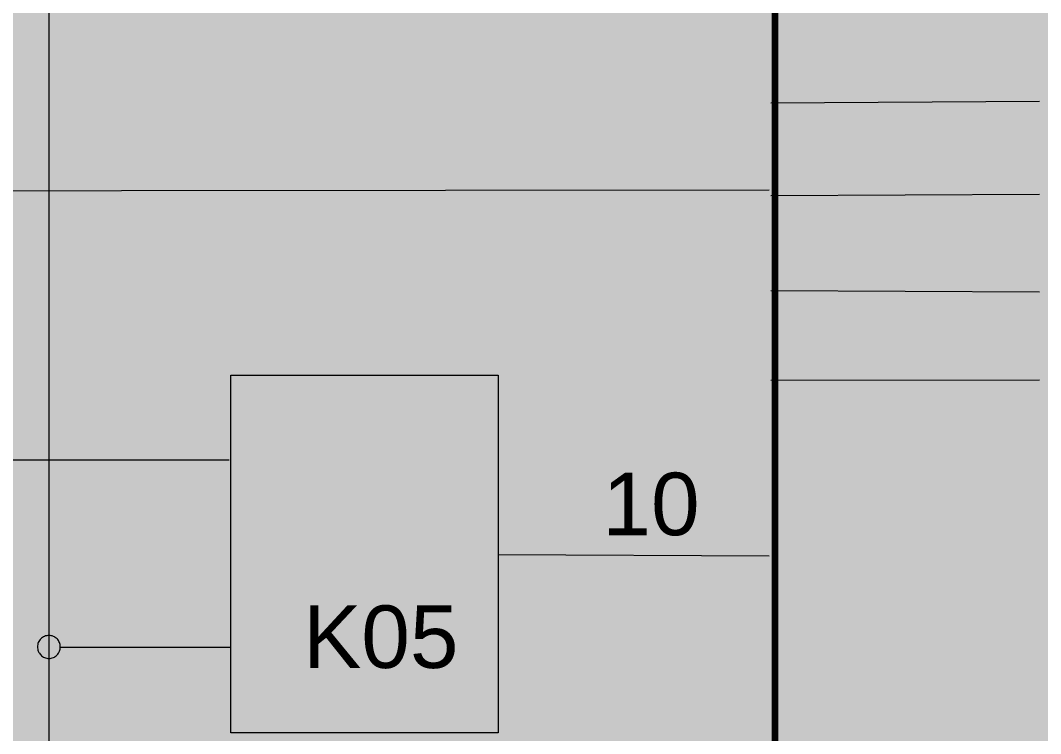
# Model space of a CAD drawing. Header units: millimetres. Extents: x 0 to 590, y 2 to 420.
# Drawn here: x 86.6 to 142.9, y 159.2 to 198.6 of the extents above; entities that cross this region are included whole.
import ezdxf
from ezdxf.xclip import XClip

# ---------------------------------------------------------------- set-up
doc = ezdxf.new("R2010")
doc.units = ezdxf.units.MM
doc.header["$MEASUREMENT"] = 0
doc.layers.get('0').update_dxf_attribs({"linetype": 'CONTINUOUS'})
doc.styles.add('Arial$001', font='arial.ttf', dxfattribs={"height": 3.452631})

# ---------------------------------------------------------------- blocks, each defined once
blk = doc.blocks.new('MF28FC3F0')
at = {"true_color": 0xffffff}
for points in [[(0, 420.2), (0, 2.206), (590.355, 2.206), (590.355, 420.2)], [(0, 420.2), (0, 2.437), (590.355, 2.437), (590.355, 420.2)]]:
    blk.add_hatch(color=0, dxfattribs=at).paths.add_polyline_path(points)

msp = doc.modelspace()

# ---------------------------------------------------------------- hatches: boundary and pattern name
at = {"true_color": 0x000007}
msp.add_hatch(color=0, dxfattribs=at).paths.add_polyline_path([(136.334, 195.577), (136.334, 195.248), (134.424, 195.248), (134.424, 195.248), (134.425, 195.258), (134.425, 195.269), (134.425, 195.279), (134.426, 195.289), (134.427, 195.3), (134.428, 195.31), (134.429, 195.32), (134.43, 195.33), (134.431, 195.341), (134.433, 195.351), (134.435, 195.361), (134.437, 195.372), (134.439, 195.382), (134.441, 195.392), (134.444, 195.402), (134.446, 195.413), (134.449, 195.423), (134.452, 195.433), (134.455, 195.444), (134.459, 195.454), (134.462, 195.464), (134.466, 195.475), (134.47, 195.485), (134.474, 195.495), (134.48, 195.511), (134.487, 195.528), (134.493, 195.544), (134.5, 195.56), (134.507, 195.576), (134.515, 195.591), (134.522, 195.607), (134.53, 195.623), (134.538, 195.638), (134.547, 195.654), (134.555, 195.669), (134.564, 195.684), (134.574, 195.7), (134.584, 195.715), (134.594, 195.731), (134.604, 195.746), (134.615, 195.762), (134.627, 195.778), (134.638, 195.793), (134.651, 195.809), (134.663, 195.825), (134.677, 195.841), (134.69, 195.857), (134.704, 195.874), (134.717, 195.89), (134.73, 195.907), (134.744, 195.924), (134.759, 195.941), (134.774, 195.958), (134.79, 195.976), (134.807, 195.993), (134.824, 196.011), (134.842, 196.029), (134.86, 196.047), (134.879, 196.065), (134.898, 196.084), (134.918, 196.102), (134.938, 196.121), (134.959, 196.14), (134.98, 196.159), (135.002, 196.178), (135.024, 196.198), (135.047, 196.218), (135.07, 196.237), (135.093, 196.257), (135.117, 196.278), (135.141, 196.298), (135.165, 196.318), (135.165, 196.318), (135.204, 196.349), (135.242, 196.379), (135.278, 196.409), (135.314, 196.439), (135.348, 196.468), (135.382, 196.497), (135.414, 196.525), (135.445, 196.553), (135.476, 196.581), (135.505, 196.608), (135.533, 196.634), (135.561, 196.66), (135.587, 196.685), (135.612, 196.71), (135.636, 196.735), (135.659, 196.759), (135.682, 196.782), (135.703, 196.805), (135.723, 196.827), (135.742, 196.848), (135.76, 196.869), (135.777, 196.889), (135.793, 196.909), (135.808, 196.928), (135.822, 196.946), (135.835, 196.965), (135.848, 196.983), (135.86, 197.002), (135.871, 197.02), (135.882, 197.038), (135.892, 197.057), (135.902, 197.075), (135.91, 197.093), (135.919, 197.112), (135.926, 197.13), (135.933, 197.148), (135.94, 197.166), (135.945, 197.184), (135.951, 197.201), (135.955, 197.219), (135.959, 197.237), (135.963, 197.254), (135.966, 197.271), (135.968, 197.289), (135.97, 197.306), (135.971, 197.322), (135.972, 197.339), (135.972, 197.356), (135.972, 197.372), (135.971, 197.389), (135.97, 197.405), (135.968, 197.421), (135.966, 197.438), (135.963, 197.454), (135.96, 197.47), (135.956, 197.486), (135.951, 197.501), (135.947, 197.517), (135.941, 197.532), (135.935, 197.547), (135.929, 197.562), (135.922, 197.576), (135.914, 197.591), (135.906, 197.605), (135.898, 197.618), (135.889, 197.631), (135.879, 197.644), (135.869, 197.656), (135.859, 197.668), (135.848, 197.68), (135.836, 197.691), (135.824, 197.701), (135.824, 197.701), (135.812, 197.714), (135.799, 197.725), (135.785, 197.736), (135.772, 197.747), (135.758, 197.757), (135.744, 197.766), (135.729, 197.775), (135.714, 197.784), (135.699, 197.792), (135.683, 197.799), (135.667, 197.806), (135.651, 197.813), (135.635, 197.819), (135.618, 197.824), (135.6, 197.829), (135.583, 197.833), (135.565, 197.837), (135.546, 197.84), (135.528, 197.843), (135.508, 197.846), (135.489, 197.847), (135.469, 197.849), (135.449, 197.849), (135.429, 197.85), (135.429, 197.85), (135.406, 197.849), (135.385, 197.849), (135.363, 197.847), (135.342, 197.846), (135.322, 197.843), (135.302, 197.84), (135.283, 197.837), (135.264, 197.833), (135.245, 197.829), (135.227, 197.824), (135.209, 197.819), (135.192, 197.813), (135.175, 197.806), (135.159, 197.799), (135.143, 197.792), (135.128, 197.784), (135.112, 197.775), (135.098, 197.766), (135.083, 197.757), (135.069, 197.747), (135.056, 197.736), (135.043, 197.725), (135.03, 197.714), (135.017, 197.701), (135.017, 197.701), (135.005, 197.689), (134.994, 197.676), (134.982, 197.662), (134.972, 197.648), (134.962, 197.633), (134.952, 197.618), (134.943, 197.603), (134.934, 197.587), (134.926, 197.57), (134.918, 197.553), (134.911, 197.536), (134.904, 197.518), (134.898, 197.5), (134.892, 197.481), (134.886, 197.462), (134.881, 197.443), (134.876, 197.423), (134.871, 197.403), (134.867, 197.382), (134.864, 197.361), (134.86, 197.34), (134.857, 197.318), (134.855, 197.296), (134.853, 197.273), (134.853, 197.273), (134.49, 197.306), (134.49, 197.306), (134.495, 197.341), (134.5, 197.375), (134.505, 197.407), (134.511, 197.44), (134.518, 197.471), (134.525, 197.501), (134.533, 197.531), (134.541, 197.56), (134.55, 197.588), (134.56, 197.616), (134.57, 197.642), (134.581, 197.669), (134.593, 197.694), (134.605, 197.719), (134.618, 197.743), (134.632, 197.766), (134.646, 197.789), (134.662, 197.811), (134.678, 197.833), (134.695, 197.854), (134.712, 197.874), (134.731, 197.894), (134.75, 197.913), (134.77, 197.932), (134.791, 197.95), (134.813, 197.967), (134.835, 197.984), (134.858, 197.999), (134.881, 198.014), (134.906, 198.028), (134.93, 198.041), (134.956, 198.053), (134.982, 198.065), (135.008, 198.076), (135.035, 198.085), (135.063, 198.095), (135.091, 198.103), (135.119, 198.111), (135.148, 198.117), (135.178, 198.123), (135.208, 198.129), (135.238, 198.133), (135.269, 198.137), (135.3, 198.14), (135.332, 198.143), (135.364, 198.145), (135.396, 198.146), (135.429, 198.146), (135.464, 198.146), (135.498, 198.144), (135.531, 198.142), (135.565, 198.139), (135.597, 198.135), (135.629, 198.131), (135.66, 198.125), (135.691, 198.119), (135.721, 198.112), (135.751, 198.104), (135.779, 198.096), (135.808, 198.086), (135.835, 198.076), (135.862, 198.065), (135.888, 198.054), (135.913, 198.041), (135.938, 198.028), (135.961, 198.014), (135.984, 197.999), (136.007, 197.984), (136.028, 197.968), (136.049, 197.951), (136.069, 197.934), (136.088, 197.916), (136.088, 197.916), (136.108, 197.897), (136.127, 197.877), (136.145, 197.858), (136.163, 197.837), (136.18, 197.817), (136.196, 197.795), (136.211, 197.774), (136.225, 197.751), (136.238, 197.729), (136.25, 197.706), (136.262, 197.682), (136.273, 197.658), (136.283, 197.634), (136.292, 197.609), (136.3, 197.584), (136.307, 197.558), (136.313, 197.532), (136.319, 197.506), (136.324, 197.479), (136.328, 197.452), (136.331, 197.424), (136.333, 197.396), (136.334, 197.368), (136.334, 197.339), (136.334, 197.325), (136.334, 197.31), (136.334, 197.296), (136.333, 197.282), (136.332, 197.267), (136.331, 197.253), (136.33, 197.239), (136.328, 197.225), (136.327, 197.21), (136.325, 197.196), (136.323, 197.182), (136.32, 197.168), (136.317, 197.155), (136.314, 197.141), (136.311, 197.127), (136.308, 197.114), (136.304, 197.1), (136.3, 197.087), (136.295, 197.074), (136.291, 197.061), (136.286, 197.048), (136.28, 197.035), (136.275, 197.022), (136.269, 197.01), (136.262, 196.996), (136.256, 196.981), (136.249, 196.967), (136.241, 196.952), (136.233, 196.938), (136.225, 196.923), (136.217, 196.909), (136.208, 196.894), (136.199, 196.879), (136.19, 196.865), (136.18, 196.85), (136.17, 196.835), (136.159, 196.82), (136.149, 196.805), (136.137, 196.79), (136.126, 196.775), (136.114, 196.759), (136.102, 196.744), (136.089, 196.728), (136.077, 196.712), (136.063, 196.696), (136.05, 196.68), (136.036, 196.664), (136.022, 196.648), (136.022, 196.648), (136.009, 196.633), (135.995, 196.618), (135.981, 196.601), (135.965, 196.585), (135.949, 196.567), (135.932, 196.549), (135.914, 196.531), (135.895, 196.512), (135.876, 196.492), (135.855, 196.472), (135.834, 196.451), (135.812, 196.43), (135.789, 196.408), (135.765, 196.385), (135.74, 196.362), (135.714, 196.339), (135.688, 196.315), (135.66, 196.291), (135.632, 196.266), (135.603, 196.241), (135.573, 196.216), (135.542, 196.19), (135.511, 196.164), (135.478, 196.137), (135.478, 196.137), (135.452, 196.115), (135.426, 196.093), (135.402, 196.072), (135.378, 196.052), (135.355, 196.032), (135.333, 196.013), (135.312, 195.995), (135.291, 195.977), (135.271, 195.96), (135.252, 195.944), (135.234, 195.928), (135.217, 195.913), (135.2, 195.898), (135.184, 195.884), (135.169, 195.871), (135.155, 195.858), (135.141, 195.846), (135.129, 195.834), (135.117, 195.823), (135.105, 195.812), (135.094, 195.802), (135.084, 195.793), (135.075, 195.783), (135.067, 195.775), (135.067, 195.775), (135.06, 195.767), (135.054, 195.759), (135.048, 195.75), (135.042, 195.742), (135.036, 195.734), (135.03, 195.726), (135.023, 195.717), (135.017, 195.709), (135.011, 195.701), (135.005, 195.693), (134.999, 195.684), (134.993, 195.676), (134.986, 195.668), (134.98, 195.66), (134.974, 195.652), (134.968, 195.643), (134.962, 195.635), (134.955, 195.627), (134.949, 195.619), (134.943, 195.61), (134.937, 195.602), (134.931, 195.594), (134.925, 195.586), (134.918, 195.577), (134.918, 195.577), (136.334, 195.577), (134.918, 195.577)])
h = msp.add_hatch(color=0, dxfattribs=at)
edge = h.paths.add_edge_path()
edge.add_line((134.474, 191.461), (134.836, 191.51))
edge.add_spline(control_points=[(134.836, 191.51), (134.869, 191.313), (134.935, 191.165), (135.034, 191.066), (135.034, 191.066), (135.132, 190.984), (135.248, 190.934), (135.396, 190.934), (135.396, 190.934), (135.561, 190.934), (135.709, 191), (135.824, 191.115), (135.824, 191.115), (135.939, 191.231), (135.989, 191.379), (135.989, 191.543), (135.989, 191.543), (135.989, 191.708), (135.939, 191.84), (135.841, 191.939), (135.841, 191.939), (135.725, 192.054), (135.594, 192.103), (135.429, 192.103), (135.429, 192.103), (135.363, 192.103), (135.281, 192.087), (135.182, 192.07)], knot_values=[0, 0, 0, 0, 0.035714, 0.035714, 0.035714, 0.035714, 0.071429, 0.071429, 0.071429, 0.071429, 0.107143, 0.107143, 0.107143, 0.107143, 0.142857, 0.142857, 0.142857, 0.142857, 0.178571, 0.178571, 0.178571, 0.178571, 0.214286, 0.214286, 0.214286, 0.214286, 1, 1, 1, 1], degree=3, periodic=0)
edge.add_line((135.182, 192.07), (135.215, 192.383))
edge.add_spline(control_points=[(135.215, 192.383), (135.231, 192.367), (135.264, 192.367), (135.264, 192.367), (135.264, 192.367), (135.429, 192.367), (135.561, 192.416), (135.676, 192.498), (135.676, 192.498), (135.808, 192.564), (135.857, 192.696), (135.857, 192.861), (135.857, 192.861), (135.857, 192.992), (135.824, 193.091), (135.725, 193.173), (135.725, 193.173), (135.643, 193.272), (135.528, 193.305), (135.396, 193.305), (135.396, 193.305), (135.248, 193.305), (135.132, 193.272), (135.05, 193.173), (135.05, 193.173), (134.951, 193.091), (134.886, 192.959), (134.869, 192.795)], knot_values=[0, 0, 0, 0, 0.035714, 0.035714, 0.035714, 0.035714, 0.071429, 0.071429, 0.071429, 0.071429, 0.107143, 0.107143, 0.107143, 0.107143, 0.142857, 0.142857, 0.142857, 0.142857, 0.178571, 0.178571, 0.178571, 0.178571, 0.214286, 0.214286, 0.214286, 0.214286, 1, 1, 1, 1], degree=3, periodic=0)
edge.add_line((134.869, 192.795), (134.507, 192.844))
edge.add_spline(control_points=[(134.507, 192.844), (134.556, 193.091), (134.655, 193.272), (134.803, 193.404), (134.803, 193.404), (134.968, 193.536), (135.149, 193.602), (135.379, 193.602), (135.379, 193.602), (135.544, 193.602), (135.692, 193.569), (135.824, 193.503), (135.824, 193.503), (135.956, 193.437), (136.055, 193.338), (136.12, 193.223), (136.12, 193.223), (136.186, 193.108), (136.236, 192.976), (136.236, 192.844), (136.236, 192.844), (136.236, 192.729), (136.186, 192.614), (136.12, 192.515), (136.12, 192.515), (136.055, 192.4), (135.956, 192.317), (135.824, 192.268), (135.824, 192.268), (136.005, 192.218), (136.137, 192.136), (136.236, 192.021), (136.236, 192.021), (136.318, 191.889), (136.367, 191.741), (136.367, 191.543), (136.367, 191.543), (136.367, 191.296), (136.285, 191.082), (136.088, 190.901), (136.088, 190.901), (135.906, 190.737), (135.676, 190.638), (135.396, 190.638), (135.396, 190.638), (135.132, 190.638), (134.935, 190.72), (134.754, 190.868), (134.754, 190.868), (134.589, 191.016), (134.49, 191.214), (134.474, 191.461)], knot_values=[0, 0, 0, 0, 0.019231, 0.019231, 0.019231, 0.019231, 0.038462, 0.038462, 0.038462, 0.038462, 0.057692, 0.057692, 0.057692, 0.057692, 0.076923, 0.076923, 0.076923, 0.076923, 0.096154, 0.096154, 0.096154, 0.096154, 0.115385, 0.115385, 0.115385, 0.115385, 0.134615, 0.134615, 0.134615, 0.134615, 0.153846, 0.153846, 0.153846, 0.153846, 0.173077, 0.173077, 0.173077, 0.173077, 0.192308, 0.192308, 0.192308, 0.192308, 0.211538, 0.211538, 0.211538, 0.211538, 0.230769, 0.230769, 0.230769, 0.230769, 1, 1, 1, 1], degree=3, periodic=0)
h = msp.add_hatch(color=0, dxfattribs=at)
edge = h.paths.add_edge_path()
edge.add_line((119.622, 190.605), (119.968, 190.638))
edge.add_spline(control_points=[(119.968, 190.638), (119.984, 190.473), (120.05, 190.358), (120.132, 190.292), (120.132, 190.292), (120.215, 190.21), (120.314, 190.177), (120.445, 190.177), (120.445, 190.177), (120.544, 190.177), (120.643, 190.21), (120.725, 190.259), (120.725, 190.259), (120.808, 190.308), (120.873, 190.374), (120.923, 190.457), (120.923, 190.457), (120.989, 190.539), (121.022, 190.654), (121.054, 190.786), (121.054, 190.786), (121.104, 190.934), (121.12, 191.082), (121.12, 191.231), (121.12, 191.231), (121.12, 191.247), (121.12, 191.263), (121.12, 191.296), (121.12, 191.296), (121.038, 191.181), (120.939, 191.099), (120.824, 191.016), (120.824, 191.016), (120.692, 190.951), (120.561, 190.918), (120.429, 190.918), (120.429, 190.918), (120.182, 190.918), (119.984, 191), (119.82, 191.181), (119.82, 191.181), (119.655, 191.346), (119.573, 191.576), (119.573, 191.873), (119.573, 191.873), (119.573, 192.153), (119.655, 192.4), (119.82, 192.581), (119.82, 192.581), (120.001, 192.745), (120.215, 192.844), (120.478, 192.844), (120.478, 192.844), (120.659, 192.844), (120.84, 192.795), (120.989, 192.696), (120.989, 192.696), (121.153, 192.597), (121.269, 192.449), (121.351, 192.251), (121.351, 192.251), (121.433, 192.07), (121.466, 191.79), (121.466, 191.445), (121.466, 191.445), (121.466, 191.066), (121.433, 190.786), (121.351, 190.555), (121.351, 190.555), (121.269, 190.341), (121.153, 190.177), (120.989, 190.061), (120.989, 190.061), (120.824, 189.946), (120.643, 189.88), (120.429, 189.88), (120.429, 189.88), (120.198, 189.88), (120.017, 189.946), (119.885, 190.078), (119.885, 190.078), (119.737, 190.21), (119.655, 190.374), (119.622, 190.605)], knot_values=[0, 0, 0, 0, 0.011905, 0.011905, 0.011905, 0.011905, 0.02381, 0.02381, 0.02381, 0.02381, 0.035714, 0.035714, 0.035714, 0.035714, 0.047619, 0.047619, 0.047619, 0.047619, 0.059524, 0.059524, 0.059524, 0.059524, 0.071429, 0.071429, 0.071429, 0.071429, 0.083333, 0.083333, 0.083333, 0.083333, 0.095238, 0.095238, 0.095238, 0.095238, 0.107143, 0.107143, 0.107143, 0.107143, 0.119048, 0.119048, 0.119048, 0.119048, 0.130952, 0.130952, 0.130952, 0.130952, 0.142857, 0.142857, 0.142857, 0.142857, 0.154762, 0.154762, 0.154762, 0.154762, 0.166667, 0.166667, 0.166667, 0.166667, 0.178571, 0.178571, 0.178571, 0.178571, 0.190476, 0.190476, 0.190476, 0.190476, 0.202381, 0.202381, 0.202381, 0.202381, 0.214286, 0.214286, 0.214286, 0.214286, 0.22619, 0.22619, 0.22619, 0.22619, 0.238095, 0.238095, 0.238095, 0.238095, 1, 1, 1, 1], degree=3, periodic=0)
edge = h.paths.add_edge_path()
edge.add_spline(control_points=[(121.071, 191.889), (121.071, 192.087), (121.022, 192.251), (120.906, 192.367), (120.906, 192.367), (120.808, 192.482), (120.676, 192.548), (120.511, 192.548), (120.511, 192.548), (120.363, 192.548), (120.231, 192.482), (120.099, 192.35), (120.099, 192.35), (119.984, 192.218), (119.935, 192.054), (119.935, 191.856), (119.935, 191.856), (119.935, 191.675), (119.984, 191.527), (120.099, 191.412), (120.099, 191.412), (120.215, 191.296), (120.346, 191.231), (120.511, 191.231), (120.511, 191.231), (120.676, 191.231), (120.808, 191.296), (120.923, 191.412), (120.923, 191.412), (121.022, 191.527), (121.071, 191.675), (121.071, 191.889)], knot_values=[0, 0, 0, 0, 0.03125, 0.03125, 0.03125, 0.03125, 0.0625, 0.0625, 0.0625, 0.0625, 0.09375, 0.09375, 0.09375, 0.09375, 0.125, 0.125, 0.125, 0.125, 0.15625, 0.15625, 0.15625, 0.15625, 0.1875, 0.1875, 0.1875, 0.1875, 0.21875, 0.21875, 0.21875, 0.21875, 1, 1, 1, 1], degree=3, periodic=0)
h = msp.add_hatch(color=0, dxfattribs=at)
edge = h.paths.add_edge_path()
edge.add_line((136.318, 187.328), (135.956, 187.295))
edge.add_spline(control_points=[(135.956, 187.295), (135.939, 187.427), (135.89, 187.542), (135.824, 187.592), (135.824, 187.592), (135.725, 187.707), (135.61, 187.756), (135.478, 187.756), (135.478, 187.756), (135.363, 187.756), (135.264, 187.723), (135.182, 187.657), (135.182, 187.657), (135.067, 187.575), (134.968, 187.46), (134.918, 187.295), (134.918, 187.295), (134.853, 187.147), (134.82, 186.917), (134.803, 186.637), (134.803, 186.637), (134.902, 186.752), (135.001, 186.851), (135.116, 186.917), (135.116, 186.917), (135.248, 186.982), (135.379, 187.015), (135.511, 187.015), (135.511, 187.015), (135.742, 187.015), (135.956, 186.933), (136.12, 186.752), (136.12, 186.752), (136.285, 186.571), (136.367, 186.357), (136.367, 186.077), (136.367, 186.077), (136.367, 185.896), (136.334, 185.731), (136.252, 185.566), (136.252, 185.566), (136.17, 185.418), (136.071, 185.286), (135.923, 185.204), (135.923, 185.204), (135.791, 185.122), (135.643, 185.089), (135.462, 185.089), (135.462, 185.089), (135.165, 185.089), (134.918, 185.188), (134.737, 185.418), (134.737, 185.418), (134.556, 185.632), (134.457, 185.994), (134.457, 186.488), (134.457, 186.488), (134.457, 187.048), (134.556, 187.46), (134.77, 187.707), (134.77, 187.707), (134.951, 187.937), (135.182, 188.036), (135.495, 188.036), (135.495, 188.036), (135.725, 188.036), (135.906, 187.97), (136.055, 187.855), (136.055, 187.855), (136.203, 187.723), (136.285, 187.542), (136.318, 187.328)], knot_values=[0, 0, 0, 0, 0.013889, 0.013889, 0.013889, 0.013889, 0.027778, 0.027778, 0.027778, 0.027778, 0.041667, 0.041667, 0.041667, 0.041667, 0.055556, 0.055556, 0.055556, 0.055556, 0.069444, 0.069444, 0.069444, 0.069444, 0.083333, 0.083333, 0.083333, 0.083333, 0.097222, 0.097222, 0.097222, 0.097222, 0.111111, 0.111111, 0.111111, 0.111111, 0.125, 0.125, 0.125, 0.125, 0.138889, 0.138889, 0.138889, 0.138889, 0.152778, 0.152778, 0.152778, 0.152778, 0.166667, 0.166667, 0.166667, 0.166667, 0.180556, 0.180556, 0.180556, 0.180556, 0.194444, 0.194444, 0.194444, 0.194444, 0.208333, 0.208333, 0.208333, 0.208333, 0.222222, 0.222222, 0.222222, 0.222222, 0.236111, 0.236111, 0.236111, 0.236111, 1, 1, 1, 1], degree=3, periodic=0)
edge = h.paths.add_edge_path()
edge.add_spline(control_points=[(134.869, 186.077), (134.869, 185.945), (134.886, 185.83), (134.951, 185.715), (134.951, 185.715), (135.001, 185.616), (135.067, 185.533), (135.165, 185.468), (135.165, 185.468), (135.248, 185.402), (135.347, 185.385), (135.462, 185.385), (135.462, 185.385), (135.61, 185.385), (135.742, 185.435), (135.841, 185.566), (135.841, 185.566), (135.956, 185.682), (136.005, 185.846), (136.005, 186.06), (136.005, 186.06), (136.005, 186.258), (135.956, 186.406), (135.841, 186.521), (135.841, 186.521), (135.742, 186.637), (135.61, 186.702), (135.445, 186.702), (135.445, 186.702), (135.281, 186.702), (135.149, 186.637), (135.034, 186.521), (135.034, 186.521), (134.918, 186.406), (134.869, 186.258), (134.869, 186.077)], knot_values=[0, 0, 0, 0, 0.027778, 0.027778, 0.027778, 0.027778, 0.055556, 0.055556, 0.055556, 0.055556, 0.083333, 0.083333, 0.083333, 0.083333, 0.111111, 0.111111, 0.111111, 0.111111, 0.138889, 0.138889, 0.138889, 0.138889, 0.166667, 0.166667, 0.166667, 0.166667, 0.194444, 0.194444, 0.194444, 0.194444, 0.222222, 0.222222, 0.222222, 0.222222, 1, 1, 1, 1], degree=3, periodic=0)
h = msp.add_hatch(color=0, dxfattribs=at)
edge = h.paths.add_edge_path()
edge.add_spline(control_points=[(135.017, 181.401), (134.869, 181.45), (134.77, 181.532), (134.688, 181.631), (134.688, 181.631), (134.622, 181.73), (134.589, 181.845), (134.589, 181.993), (134.589, 181.993), (134.589, 182.207), (134.655, 182.372), (134.82, 182.52), (134.82, 182.52), (134.968, 182.668), (135.165, 182.734), (135.412, 182.734), (135.412, 182.734), (135.676, 182.734), (135.873, 182.668), (136.022, 182.52), (136.022, 182.52), (136.186, 182.372), (136.252, 182.191), (136.252, 181.977), (136.252, 181.977), (136.252, 181.845), (136.219, 181.73), (136.153, 181.631), (136.153, 181.631), (136.088, 181.532), (135.972, 181.45), (135.824, 181.401), (135.824, 181.401), (136.005, 181.335), (136.137, 181.252), (136.236, 181.121), (136.236, 181.121), (136.334, 180.989), (136.384, 180.841), (136.384, 180.66), (136.384, 180.66), (136.384, 180.413), (136.285, 180.199), (136.12, 180.034), (136.12, 180.034), (135.939, 179.869), (135.709, 179.787), (135.429, 179.787), (135.429, 179.787), (135.132, 179.787), (134.902, 179.869), (134.737, 180.034), (134.737, 180.034), (134.556, 180.199), (134.474, 180.413), (134.474, 180.66), (134.474, 180.66), (134.474, 180.857), (134.523, 181.005), (134.606, 181.137), (134.606, 181.137), (134.704, 181.269), (134.836, 181.351), (135.017, 181.401)], knot_values=[0, 0, 0, 0, 0.015625, 0.015625, 0.015625, 0.015625, 0.03125, 0.03125, 0.03125, 0.03125, 0.046875, 0.046875, 0.046875, 0.046875, 0.0625, 0.0625, 0.0625, 0.0625, 0.078125, 0.078125, 0.078125, 0.078125, 0.09375, 0.09375, 0.09375, 0.09375, 0.109375, 0.109375, 0.109375, 0.109375, 0.125, 0.125, 0.125, 0.125, 0.140625, 0.140625, 0.140625, 0.140625, 0.15625, 0.15625, 0.15625, 0.15625, 0.171875, 0.171875, 0.171875, 0.171875, 0.1875, 0.1875, 0.1875, 0.1875, 0.203125, 0.203125, 0.203125, 0.203125, 0.21875, 0.21875, 0.21875, 0.21875, 0.234375, 0.234375, 0.234375, 0.234375, 1, 1, 1, 1], degree=3, periodic=0)
edge = h.paths.add_edge_path()
edge.add_spline(control_points=[(134.951, 181.993), (134.951, 181.862), (135.001, 181.746), (135.083, 181.664), (135.083, 181.664), (135.165, 181.582), (135.281, 181.532), (135.429, 181.532), (135.429, 181.532), (135.561, 181.532), (135.676, 181.582), (135.758, 181.664), (135.758, 181.664), (135.841, 181.746), (135.89, 181.862), (135.89, 181.977), (135.89, 181.977), (135.89, 182.109), (135.841, 182.224), (135.758, 182.306), (135.758, 182.306), (135.659, 182.405), (135.561, 182.438), (135.412, 182.438), (135.412, 182.438), (135.281, 182.438), (135.165, 182.405), (135.083, 182.306), (135.083, 182.306), (135.001, 182.224), (134.951, 182.125), (134.951, 181.993)], knot_values=[0, 0, 0, 0, 0.03125, 0.03125, 0.03125, 0.03125, 0.0625, 0.0625, 0.0625, 0.0625, 0.09375, 0.09375, 0.09375, 0.09375, 0.125, 0.125, 0.125, 0.125, 0.15625, 0.15625, 0.15625, 0.15625, 0.1875, 0.1875, 0.1875, 0.1875, 0.21875, 0.21875, 0.21875, 0.21875, 1, 1, 1, 1], degree=3, periodic=0)
edge = h.paths.add_edge_path()
edge.add_spline(control_points=[(134.836, 180.66), (134.836, 180.561), (134.853, 180.462), (134.902, 180.363), (134.902, 180.363), (134.951, 180.281), (135.034, 180.199), (135.116, 180.149), (135.116, 180.149), (135.215, 180.1), (135.314, 180.067), (135.429, 180.067), (135.429, 180.067), (135.594, 180.067), (135.742, 180.133), (135.841, 180.232), (135.841, 180.232), (135.956, 180.347), (136.005, 180.479), (136.005, 180.66), (136.005, 180.66), (136.005, 180.824), (135.956, 180.972), (135.841, 181.071), (135.841, 181.071), (135.725, 181.187), (135.594, 181.252), (135.412, 181.252), (135.412, 181.252), (135.248, 181.252), (135.116, 181.187), (135.001, 181.088), (135.001, 181.088), (134.886, 180.972), (134.836, 180.824), (134.836, 180.66)], knot_values=[0, 0, 0, 0, 0.027778, 0.027778, 0.027778, 0.027778, 0.055556, 0.055556, 0.055556, 0.055556, 0.083333, 0.083333, 0.083333, 0.083333, 0.111111, 0.111111, 0.111111, 0.111111, 0.138889, 0.138889, 0.138889, 0.138889, 0.166667, 0.166667, 0.166667, 0.166667, 0.194444, 0.194444, 0.194444, 0.194444, 0.222222, 0.222222, 0.222222, 0.222222, 1, 1, 1, 1], degree=3, periodic=0)
at = {"true_color": 0xffffff}
msp.add_hatch(color=0, dxfattribs=at).paths.add_polyline_path([(98.2, 179.03), (98.2, 159.271), (112.953, 159.271), (112.953, 179.03)])
at = {"true_color": 0x000007}
h = msp.add_hatch(color=0, dxfattribs=at)
h.paths.add_polyline_path([(105.313, 174.205), (103.403, 174.205), (103.403, 174.534), (105.313, 174.534)])
h.paths.add_polyline_path([(105.313, 173.333), (103.403, 173.333), (103.403, 173.662), (105.313, 173.662), (105.313, 173.333), (105.313, 173.662)])
h.paths.add_polyline_path([(109.529, 172.509), (109.166, 172.509), (109.166, 174.765), (109.166, 174.765), (109.156, 174.755), (109.145, 174.744), (109.134, 174.734), (109.123, 174.724), (109.111, 174.714), (109.099, 174.703), (109.086, 174.693), (109.074, 174.683), (109.061, 174.672), (109.048, 174.662), (109.034, 174.652), (109.02, 174.642), (109.006, 174.631), (108.992, 174.621), (108.977, 174.611), (108.963, 174.6), (108.948, 174.59), (108.933, 174.58), (108.917, 174.569), (108.901, 174.559), (108.886, 174.549), (108.87, 174.539), (108.853, 174.528), (108.837, 174.518), (108.837, 174.518), (108.819, 174.508), (108.801, 174.498), (108.783, 174.489), (108.766, 174.479), (108.748, 174.471), (108.732, 174.462), (108.715, 174.454), (108.699, 174.445), (108.683, 174.438), (108.667, 174.43), (108.651, 174.422), (108.635, 174.415), (108.62, 174.408), (108.605, 174.401), (108.59, 174.394), (108.575, 174.388), (108.56, 174.381), (108.545, 174.374), (108.531, 174.368), (108.516, 174.362), (108.502, 174.355), (108.487, 174.349), (108.473, 174.343), (108.458, 174.337), (108.458, 174.683), (108.458, 174.683), (108.483, 174.695), (108.507, 174.708), (108.532, 174.72), (108.556, 174.733), (108.58, 174.747), (108.603, 174.76), (108.627, 174.773), (108.65, 174.787), (108.673, 174.801), (108.696, 174.815), (108.718, 174.829), (108.74, 174.843), (108.762, 174.858), (108.784, 174.872), (108.806, 174.887), (108.827, 174.902), (108.848, 174.917), (108.868, 174.933), (108.889, 174.948), (108.908, 174.964), (108.928, 174.98), (108.948, 174.996), (108.967, 175.012), (108.985, 175.028), (108.985, 175.028), (109.004, 175.045), (109.021, 175.061), (109.039, 175.077), (109.055, 175.093), (109.072, 175.109), (109.087, 175.125), (109.103, 175.14), (109.118, 175.156), (109.132, 175.171), (109.146, 175.187), (109.159, 175.202), (109.173, 175.218), (109.185, 175.233), (109.197, 175.249), (109.209, 175.264), (109.221, 175.28), (109.232, 175.295), (109.242, 175.311), (109.253, 175.327), (109.262, 175.343), (109.272, 175.358), (109.281, 175.375), (109.29, 175.391), (109.298, 175.407), (109.529, 175.407), (109.529, 172.509), (109.529, 175.407)])
h = msp.add_hatch(color=0, dxfattribs=at)
edge = h.paths.add_edge_path()
edge.add_spline(control_points=[(88.782, 164.029), (88.782, 163.947), (88.766, 163.865), (88.733, 163.782), (88.733, 163.782), (88.7, 163.7), (88.667, 163.634), (88.601, 163.585), (88.601, 163.585), (88.535, 163.519), (88.469, 163.47), (88.403, 163.437), (88.403, 163.437), (88.321, 163.404), (88.239, 163.387), (88.156, 163.387), (88.156, 163.387), (88.074, 163.387), (87.992, 163.404), (87.909, 163.437), (87.909, 163.437), (87.827, 163.47), (87.761, 163.519), (87.712, 163.585), (87.712, 163.585), (87.646, 163.634), (87.597, 163.7), (87.564, 163.782), (87.564, 163.782), (87.531, 163.865), (87.531, 163.947), (87.531, 164.029), (87.531, 164.029), (87.531, 164.112), (87.531, 164.194), (87.564, 164.26), (87.564, 164.26), (87.597, 164.342), (87.646, 164.408), (87.712, 164.474), (87.712, 164.474), (87.761, 164.523), (87.827, 164.573), (87.909, 164.606), (87.909, 164.606), (87.992, 164.639), (88.074, 164.655), (88.156, 164.655), (88.156, 164.655), (88.239, 164.655), (88.321, 164.639), (88.403, 164.606), (88.403, 164.606), (88.469, 164.573), (88.535, 164.523), (88.601, 164.474), (88.601, 164.474), (88.667, 164.408), (88.7, 164.342), (88.733, 164.26), (88.733, 164.26), (88.766, 164.194), (88.782, 164.112), (88.782, 164.029)], knot_values=[0, 0, 0, 0, 0.015625, 0.015625, 0.015625, 0.015625, 0.03125, 0.03125, 0.03125, 0.03125, 0.046875, 0.046875, 0.046875, 0.046875, 0.0625, 0.0625, 0.0625, 0.0625, 0.078125, 0.078125, 0.078125, 0.078125, 0.09375, 0.09375, 0.09375, 0.09375, 0.109375, 0.109375, 0.109375, 0.109375, 0.125, 0.125, 0.125, 0.125, 0.140625, 0.140625, 0.140625, 0.140625, 0.15625, 0.15625, 0.15625, 0.15625, 0.171875, 0.171875, 0.171875, 0.171875, 0.1875, 0.1875, 0.1875, 0.1875, 0.203125, 0.203125, 0.203125, 0.203125, 0.21875, 0.21875, 0.21875, 0.21875, 0.234375, 0.234375, 0.234375, 0.234375, 1, 1, 1, 1], degree=3, periodic=0)

# ---------------------------------------------------------------- linework, layer by layer
at = {"color": 0, "linetype": 'Continuous', "lineweight": 100, "true_color": 0x000007}
msp.add_lwpolyline([(128.233, 368.301), (128.233, 32.997), (128.233, 32.997)], dxfattribs=at)
at = {"color": 0, "linetype": 'Continuous', "lineweight": 20, "true_color": 0x000007}
for points in [[(88.156, 327.614), (88.156, 149.112), (127.921, 149.079)], [(128.003, 194.063), (142.838, 194.145), (142.838, 194.145)], [(38.513, 189.156), (127.921, 189.255), (127.921, 189.255)], [(128.003, 188.942), (142.838, 189.008), (142.838, 189.008)], [(48.458, 188.431), (48.573, 174.353), (98.102, 174.353)], [(128.003, 183.706), (142.838, 183.623), (142.838, 183.623)], [(128.003, 178.75), (142.838, 178.766), (142.838, 178.766)], [(112.953, 169.117), (127.921, 169.051), (127.921, 169.051)], [(88.782, 164.013), (98.2, 164.013), (98.2, 164.013)]]:
    msp.add_lwpolyline(points, dxfattribs=at)
msp.add_lwpolyline([(98.2, 179.03), (112.953, 179.03), (112.953, 159.271), (98.2, 159.271)], close=True, dxfattribs=at)
msp.add_open_spline([(88.782, 164.029), (88.782, 163.947), (88.766, 163.865), (88.733, 163.782), (88.733, 163.782), (88.7, 163.7), (88.667, 163.634), (88.601, 163.585), (88.601, 163.585), (88.535, 163.519), (88.469, 163.47), (88.403, 163.437), (88.403, 163.437), (88.321, 163.404), (88.239, 163.387), (88.156, 163.387), (88.156, 163.387), (88.074, 163.387), (87.992, 163.404), (87.909, 163.437), (87.909, 163.437), (87.827, 163.47), (87.761, 163.519), (87.712, 163.585), (87.712, 163.585), (87.646, 163.634), (87.597, 163.7), (87.564, 163.782), (87.564, 163.782), (87.531, 163.865), (87.531, 163.947), (87.531, 164.029), (87.531, 164.029), (87.531, 164.112), (87.531, 164.194), (87.564, 164.26), (87.564, 164.26), (87.597, 164.342), (87.646, 164.408), (87.712, 164.474), (87.712, 164.474), (87.761, 164.523), (87.827, 164.573), (87.909, 164.606), (87.909, 164.606), (87.992, 164.639), (88.074, 164.655), (88.156, 164.655), (88.156, 164.655), (88.239, 164.655), (88.321, 164.639), (88.403, 164.606), (88.403, 164.606), (88.469, 164.573), (88.535, 164.523), (88.601, 164.474), (88.601, 164.474), (88.667, 164.408), (88.7, 164.342), (88.733, 164.26), (88.733, 164.26), (88.766, 164.194), (88.782, 164.112), (88.782, 164.029)], degree=3, knots=[0, 0, 0, 0, 0.015625, 0.015625, 0.015625, 0.015625, 0.03125, 0.03125, 0.03125, 0.03125, 0.046875, 0.046875, 0.046875, 0.046875, 0.0625, 0.0625, 0.0625, 0.0625, 0.078125, 0.078125, 0.078125, 0.078125, 0.09375, 0.09375, 0.09375, 0.09375, 0.109375, 0.109375, 0.109375, 0.109375, 0.125, 0.125, 0.125, 0.125, 0.140625, 0.140625, 0.140625, 0.140625, 0.15625, 0.15625, 0.15625, 0.15625, 0.171875, 0.171875, 0.171875, 0.171875, 0.1875, 0.1875, 0.1875, 0.1875, 0.203125, 0.203125, 0.203125, 0.203125, 0.21875, 0.21875, 0.21875, 0.21875, 0.234375, 0.234375, 0.234375, 0.234375, 1, 1, 1, 1], dxfattribs=at)

# ---------------------------------------------------------------- block references
at = {"color": 0, "true_color": 0xffffff}
ref = msp.add_blockref('MF28FC3F0', (0, 0), dxfattribs=at)
XClip(ref).set_block_clipping_path([(0, 2.1075862069), (590.3875862069, 420.2)])

# ---------------------------------------------------------------- texts
at = {"color": 0, "true_color": 0x000007, "style": 'Arial$001'}
for s, p in [('10', (118.716, 170.188)), ('K05', (102.185, 162.86))]:
    msp.add_text(s, height=3.4526, dxfattribs=at).set_placement(p)

doc.saveas('drawing.dxf')
